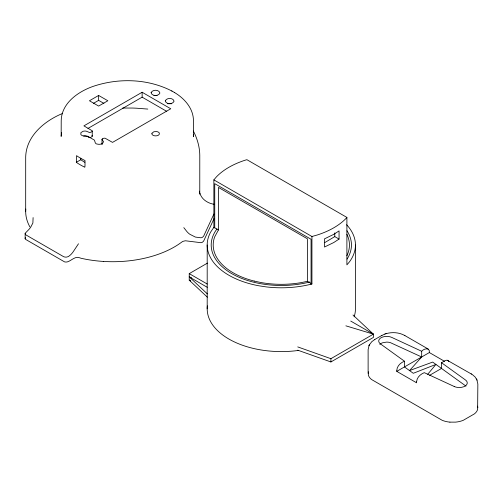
<?xml version="1.0" encoding="UTF-8"?>
<svg xmlns="http://www.w3.org/2000/svg" width="503" height="503" viewBox="0 0 503 503"><rect width="100%" height="100%" fill="white"/><g stroke="black" fill="none" stroke-linecap="round" stroke-linejoin="round"><path stroke-width="0.75" d="M25.684 211.612L25.697 156.817C26.275 135.98 44.566 120.883 62.46 113.502M449.915 422.13L455.555 422.13A18.033 10.412 0 0 0 463.332 420.275L474.404 413.881A18.033 10.412 0 0 0 477.63 409.392L477.85 384.041L476.85 379.69M84.825 162.312A60.146 34.726 0 0 1 80.788 159.734L80.794 158.149M396.785 370.359C396.968 366.014 400.627 362.701 404.462 361.204L380.463 343.914A8.029 4.634 0 0 1 379.928 338.557L380.343 338.217A8.01 4.502 -1.3 0 1 381.865 337.343L382.456 337.104A8.029 4.634 0 0 1 391.749 337.4L421.677 351.264C424.06 348.227 430.21 347.391 429.361 352.553L396.779 371.365L396.779 370.548M416.629 381.658L416.61 382.814L396.779 371.365M449.908 422.136A18.033 10.412 0 0 1 442.131 420.275L371.566 379.526A18.033 10.412 0 0 1 368.341 375.037L368.341 371.78M102.015 139.362L102.002 144.355M416.635 381.475C417.012 377.263 420.552 374.138 424.293 372.654L454.24 386.505M61.561 132.673L61.159 136.395L61.215 120.594C61.58 102.952 78.455 91.408 93.589 86.227C118.947 77.802 148.077 78.682 172.001 91.087M369.12 345.341L368.121 349.692L368.121 373.408M213.907 214.033L203.627 236.184L202.451 237.297A4.018 2.32 0 0 1 200.98 237.787L195.397 237.083L189.801 234.253A14.398 11.355 24.9 0 1 186.626 231.235L183.809 227.639M214.146 218.421L203.627 241.094L202.451 242.207A4.018 2.32 0 0 1 200.98 242.698L185.349 240.767L182.69 241.427L179.496 243.716A87.101 50.287 0 0 1 103.499 261.441M369.284 345.014L371.755 341.713L374.804 339.494M368.906 345.787L369.498 344.574M346.636 224.759A74.13 42.799 0 0 1 349.352 261.994L346.9 264.867L346.9 217.428L246.904 159.696L245.351 160.136A74.13 42.799 0 0 0 216.504 176.792L213.869 179.879L311.935 236.504L311.935 283.944L307.377 281.309L307.377 238.774L218.434 187.424L218.434 229.953L214.649 236.938A68.119 39.328 0 0 0 254.267 281.089M78.481 243.773L73.149 251.833A14.09 8.136 -60 0 1 70.646 254.763L68.421 256.587L66.434 257.115A3.999 2.308 0 0 1 63.611 256.675L25.93 234.92A3.999 2.308 0 0 1 25.175 233.291L28.149 230.229A14.09 8.136 -60 0 0 30.652 227.293L32.884 222.986L33.104 217.585M427.688 374.307L435.931 364.417L413.284 373.289L404.462 366.932L404.462 361.204M213.869 179.879L213.869 227.318L210.682 232.015A74.13 42.799 0 0 0 258.831 285.779L266.131 286.886A74.13 42.799 0 0 0 310.76 284.277L311.935 283.944M346.9 217.428L346.133 218.327A74.13 42.799 0 0 1 317.292 234.983L311.935 236.504M421.677 351.264L421.677 356.985L409.53 370.579L432.687 362.078L465.979 386.109M334.772 232.883L334.772 236.599L324.963 242.477M339.06 239.076L333.734 242.547L324.504 247.03L324.504 238.85L333.734 234.367L339.06 230.896L339.06 239.076L334.772 236.599M102.348 138.916L103.568 138.3A2.006 1.157 0 0 1 105.265 138.3L112.527 142.393L170.75 108.774L142.135 92.256L83.907 125.869L92.068 130.679A2.006 1.157 0 0 1 92.068 131.66L89.798 132.61L86.158 131.138A4.401 2.54 0 0 0 83.02 131.314L80.889 132.647L80.845 134.464A4.401 2.54 0 0 0 82.907 135.835L87.66 136.238L94.338 140.073C95.249 141.469 94.696 144.078 97.475 144.122A4.408 2.546 0 0 0 102.581 143.374L103.555 141.695L102.304 139.985A1.478 0.855 0 0 1 102.348 138.922M381.576 335.589L385.109 333.973M98.638 95.444L89.433 100.763L98.638 106.076L107.849 100.763L98.638 95.444L98.638 100.355L103.901 103.392M93.382 103.392L98.638 100.355M87.968 128.435L142.135 97.161L166.757 111.377M76.305 162.324A7.991 4.615 -60 0 0 76.5 161.017L76.525 155.653A66.132 38.178 0 0 0 85.02 160.558L85.001 165.927A7.991 4.615 -60 0 1 84.806 167.229A66.484 38.385 0 0 1 76.305 162.324L80.788 159.734M207.368 297.179L189.235 280.171L189.235 273.626L207.45 263.107M297.751 346.907L330.905 358.689L373.402 334.149L353.005 315.01M297.751 350.182L330.905 361.959L373.402 337.425L373.402 334.149L350.736 321.065M374.49 339.676L381.89 335.407M429.593 375.32L441.515 368.441L441.515 362.713L445.388 360.5L447.073 360.161L472.361 374.578L475.172 377.074L477.07 380.142M385.952 333.703C392.057 331.917 398.948 332.338 404.582 335.407L428.273 349.082M384.852 334.055L386.172 333.627M167.562 103.731L171.787 103.731M307.377 281.309L301.982 282.472A68.119 39.328 0 0 1 260.655 282.472L254.267 281.089M153.968 95.4L157.049 95.4M122.751 108.044L132.603 108.044A80.549 27.055 -4.5 0 1 136.728 108.227L147.813 109.076M214.278 204.306C208.009 203.464 201.621 199.446 199.848 193.089M207.368 293.909L189.235 276.895L191.467 277.574M345.882 325.831L373.402 334.149M190.725 280.617L189.235 280.171L190.568 280.938M86.767 136.168L88.691 137.124M421.677 356.985L390.378 342.631A7.998 4.621 0 0 0 386.48 342.122L382.645 342.763A7.998 4.621 0 0 0 379.822 344.392M88.861 137.25L90.584 137.445L92.068 136.565A2.006 1.157 0 0 0 92.068 135.584L91.892 135.414M174.434 92.489C184.4 98.368 193.429 108.422 193.441 120.594L193.429 136.728L193.404 134.672L193.473 135.647M171.724 90.924L174.73 92.659M213.869 227.318L218.434 229.953M429.361 352.553L444.564 361.33M189.235 273.626L207.236 284.019M189.235 276.895L207.236 287.288M471.166 373.848L471.481 374.031M404.582 335.407L404.896 335.589M447.789 360.349L448.827 361.405M441.515 362.713L465.508 380.004A8.029 4.634 0 0 1 466.042 385.361L465.627 385.7A8.01 4.747 1.3 0 1 464.112 386.581L463.521 386.813A8.029 4.634 0 0 1 454.228 386.518M193.366 131.044C197.239 138.545 199.704 146.87 199.785 155.352L199.773 194.133L199.408 191.272M476.473 378.929L476.687 379.369M199.678 192.486L199.395 191.178M477.63 406.135L477.85 407.763M25.15 233.637L25.156 238.623M355.445 244.999L355.445 308.798A74.13 42.799 0 0 1 354.125 316.846M330.905 358.689L330.905 361.959M311.068 284.302L311.068 239.271L214.737 183.658L214.737 227.903M207.192 244.999L207.192 308.798M142.135 92.256L142.135 97.161M92.244 131.069L92.244 136.175M25.401 237.649A3.999 2.308 0 0 0 25.401 239.265L64.585 261.887A3.999 2.308 0 0 0 67.389 261.887C71.495 260.692 75.136 255.807 79.807 257.813A8.017 4.628 0 0 0 81.737 258.429L85.982 259.29A87.082 50.275 0 0 0 103.517 261.441M29.897 226.91A87.082 50.275 0 0 1 25.791 209.015M83.617 136.08A4.401 2.54 0 0 1 86.158 136.049M102.078 144.109A1.547 0.893 0 0 1 102.361 143.808M346.963 230.758A70.118 40.485 0 0 1 347.051 259.095M309.785 281.994A70.118 40.485 0 0 1 231.965 273.758A70.118 40.485 0 0 1 216.982 228.903M298.719 350.396A74.13 42.799 0 0 1 207.368 305.843M346.894 234.348A68.119 39.328 0 0 1 346.894 255.65M151.107 92.697C151.805 96.356 158.652 96.381 159.904 93.055C159.206 89.396 152.359 89.371 151.107 92.697M165.28 100.877C165.971 104.536 172.818 104.561 174.069 101.235C173.372 97.576 166.531 97.551 165.28 100.877M151.925 133.27L151.988 134.251A3.804 2.194 0 0 0 154.679 135.804C156.414 136.137 159.904 135.508 159.338 133.113A3.804 2.194 0 0 0 156.64 131.56L153.88 131.736L151.925 133.27"/></g></svg>
